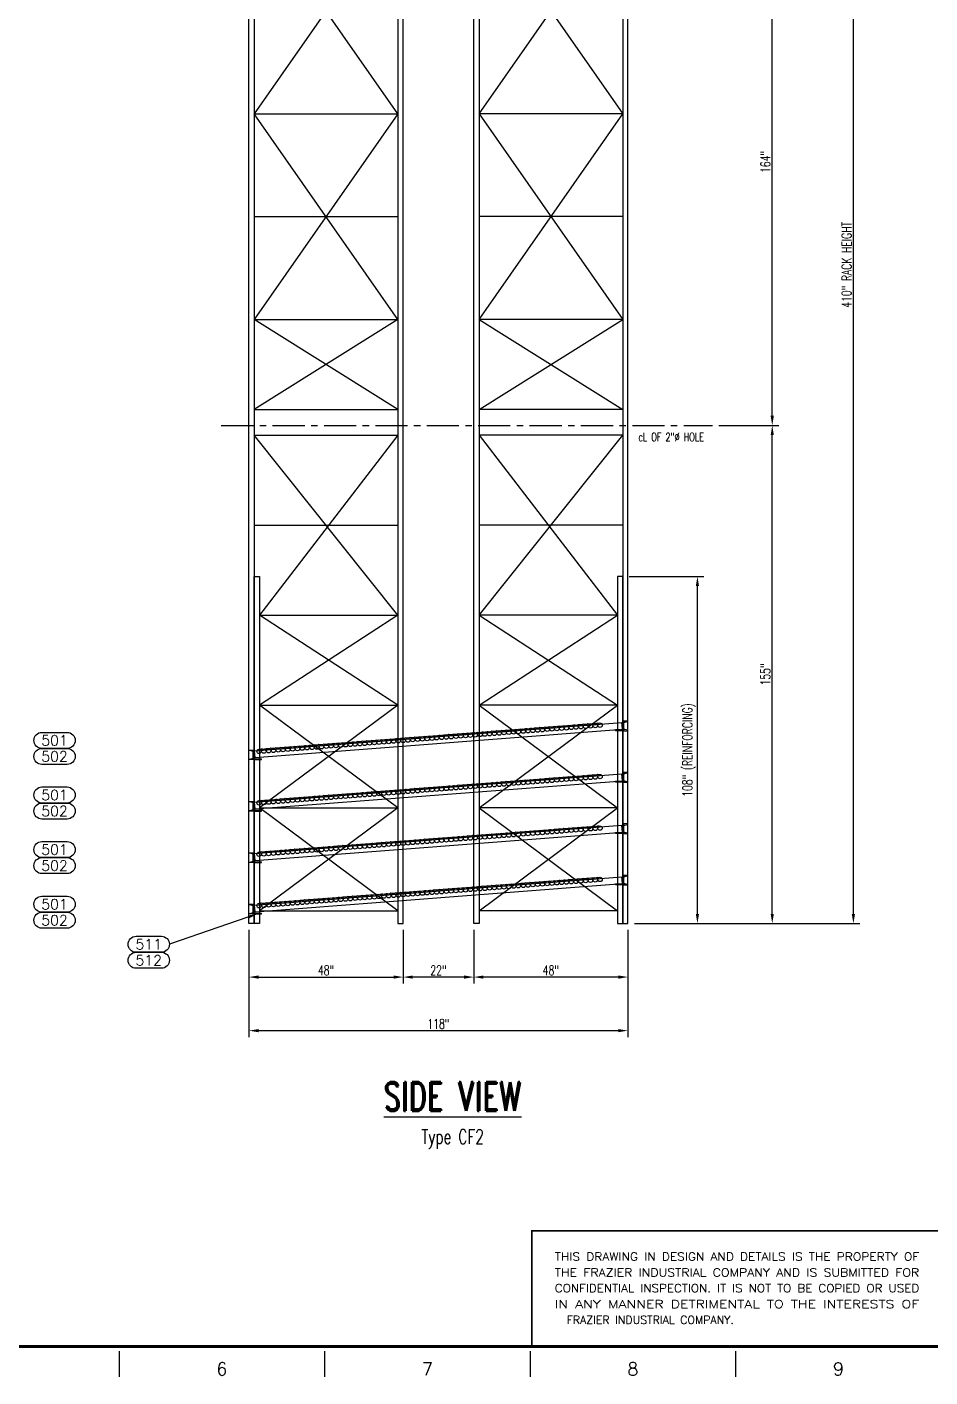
# Model space of a CAD drawing. Extents: x -805 to 239, y -158 to 536.
# Drawn here: x -503.4 to -222.3, y -141.1 to 279 of the extents above; entities that cross this region are included whole.
import ezdxf
from ezdxf.enums import TextEntityAlignment as Align

# ---------------------------------------------------------------- set-up
doc = ezdxf.new("R2010")
doc.units = 0
doc.header["$LTSCALE"] = 8
doc.header["$MEASUREMENT"] = 0
doc.linetypes.add('CENTER', pattern=[2, 1.25, -0.25, 0.25, -0.25])
doc.linetypes.add('HIDDEN2', pattern=[0.1875, 0.125, -0.0625])
doc.layers.get('0').update_dxf_attribs({"linetype": 'CONTINUOUS'})
doc.layers.get('DEFPOINTS').update_dxf_attribs({"linetype": 'CONTINUOUS'})
for name, color, linetype in [('BORD', 15, 'CONTINUOUS'), ('CENTERL', 135, 'CENTER'), ('DIM01', 2, 'CONTINUOUS'), ('FDIM', 2, 'CONTINUOUS'), ('OBJGREEN', 3, 'CONTINUOUS'), ('RACKDIM', 7, 'CONTINUOUS'), ('RACKLABEL', 7, 'CONTINUOUS'), ('RACKLOAD', 254, 'HIDDEN2'), ('RACKSHELF', 20, 'CONTINUOUS'), ('TEXTL', 3, 'CONTINUOUS')]:
    doc.layers.add(name, color=color, linetype=linetype)
doc.styles.add('2thirds', font='romans.shx', dxfattribs={"width": 0.7})
doc.styles.add('DCMARCH', font='stylu.ttf', dxfattribs={"width": 0.75, "oblique": 15})
doc.styles.add('ROMAND', font='ROMAND')
doc.styles.add('Romans', font='romans.shx')
doc.styles.add('SIMPLEX', font='SIMPLEX')
doc.styles.add('TXT06', font='ROMAND', dxfattribs={"bigfont": 'SPECIAL'})
doc.dimstyles.new('2tfrac16', dxfattribs={"dimscale": 32, "dimtxt": 0.0938, "dimasz": 0.0938, "dimexe": 0.0625, "dimexo": 0.0625, "dimgap": 0.01, "dimtad": 1, "dimdec": 4, "dimzin": 1, "dimdsep": 46, "dimlunit": 5, "dimtxsty": '2thirds', "dimcen": 0.0625, "dimclrd": 256, "dimclre": 256, "dimclrt": 256, "dimadec": 0, "dimazin": 0, "dimtfac": 0.75, "dimtdec": 4, "dimtmove": 0, "dimatfit": 0, "dimfxl": 0, "dimtvp": 0.75, "dimfrac": 2, "dimtolj": 1, "dimtzin": 0, "dimarcsym": 0})
doc.dimstyles.new('RSARCH32$2', dxfattribs={"dimscale": 32, "dimtxt": 0.0938, "dimasz": 0.0938, "dimexe": 0.0625, "dimexo": 0.0625, "dimgap": 0.01, "dimtad": 0, "dimtih": 1, "dimtoh": 1, "dimdec": 0, "dimzin": 1, "dimdsep": 46, "dimlunit": 4, "dimtxsty": 'Romans', "dimcen": 0.0625, "dimclrd": 256, "dimclre": 256, "dimclrt": 256, "dimadec": 0, "dimazin": 0, "dimtfac": 0.75, "dimtdec": 4, "dimtmove": 0, "dimatfit": 0, "dimfxl": 0, "dimtvp": 0.75, "dimfrac": 2, "dimtolj": 1, "dimtzin": 0, "dimarcsym": 0})

# ---------------------------------------------------------------- blocks, each defined once
blk = doc.blocks.new('sbord_d')
at = {"layer": 'BORD'}
for p, q in [((10, -0.062), (10, -0.312)), ((12, -0.062), (12, -0.312)), ((14, -0.062), (14, -0.312)), ((16, -0.062), (16, -0.312))]:
    blk.add_line(p, q, dxfattribs=at)
at = {"layer": 'BORD', "const_width": 0.0313}
blk.add_lwpolyline([(-0.016, -0.016), (32.016, -0.016), (32.016, 20.016), (-0.016, 20.016)], close=True, dxfattribs=at)
at = {"layer": 'BORD', "const_width": 0.0156}
blk.add_lwpolyline([(18.016, 1.109), (14.016, 1.109), (14.016, -0.016)], dxfattribs=at)
at = {"layer": 'BORD', "style": 'SIMPLEX'}
for s, width, p, p2 in [('THIS DRAWING IN DESIGN AND DETAILS IS THE PROPERTY OF', 0.958828, (14.24, 0.819), (17.786, 0.819)), ('THE FRAZIER INDUSTRIAL COMPANY AND IS SUBMITTED FOR', 0.982552, (14.24, 0.665), (17.786, 0.665)), ('CONFIDENTIAL INSPECTION. IT IS NOT TO BE COPIED OR USED', 0.947391, (14.24, 0.512), (17.786, 0.512)), ('IN ANY MANNER DETRIMENTAL TO THE INTERESTS OF', 1.101821, (14.24, 0.358), (17.786, 0.358))]:
    blk.add_text(s, height=0.07812, dxfattribs=dict(at, width=width)).set_placement(p, p2, align=Align.FIT)
blk.add_text('FRAZIER INDUSTRIAL COMPANY.', height=0.07812, dxfattribs=at).set_placement((15.169, 0.204), align=Align.CENTER)
at = {"layer": 'BORD', "style": 'ROMAND'}
for s, p in [('6', (11, -0.234)), ('7', (13, -0.234)), ('8', (15, -0.234)), ('9', (17, -0.234))]:
    blk.add_text(s, height=0.125, dxfattribs=at).set_placement(p, align=Align.MIDDLE)
at = {"layer": 'TEXTL', "flags": 8}
for tag, height, style, p in [('TITLE1', 0.156, 'SIMPLEX', (30.266, 2.776)), ('TITLE2', 0.156, 'SIMPLEX', (30.266, 2.443)), ('CHK', 0.0938, 'SIMPLEX', (29.828, 0.883)), ('APP', 0.0938, 'SIMPLEX', (30.703, 0.883)), ('JOB#', 0.125, 'ROMAND', (30.12, 0.133)), ('SHT', 0.125, 'ROMAND', (31.193, 0.133)), ('REV', 0.125, 'ROMAND', (31.789, 0.133))]:
    blk.add_attdef(tag, text='', height=height, dxfattribs=dict(at, style=style)).set_placement(p, align=Align.MIDDLE)
at = {"layer": 'TEXTL', "style": 'SIMPLEX', "flags": 8}
for tag, height, p in [('CUSTOMER', 0.156, (30.266, 1.697)), ('LOCATION', 0.125, (30.266, 1.364)), ('REVC', 0.0781, (20.259, 0.945)), ('CCHK', 0.0781, (27.255, 0.943)), ('REVB', 0.0781, (20.259, 0.695)), ('BCHK', 0.0781, (27.255, 0.683)), ('REVA', 0.0781, (20.259, 0.445)), ('ACHK', 0.0781, (27.255, 0.443))]:
    blk.add_attdef(tag, text='', height=height, dxfattribs=at).set_placement(p, align=Align.CENTER)
at = {"layer": 'TEXTL', "flags": 8}
for tag, p, height, style in [('REVCDESC', (20.625, 0.943), 0.0781, 'SIMPLEX'), ('REVBDESC', (20.625, 0.683), 0.0781, 'SIMPLEX'), ('REVADESC', (20.625, 0.443), 0.0781, 'SIMPLEX'), ('DWG#', (30.055, -0.566), 0.0938, 'ROMAND')]:
    blk.add_attdef(tag, p, '', height=height, dxfattribs=dict(at, style=style))
at = {"layer": 'TEXTL', "style": 'DCMARCH', "oblique": 15, "width": 0.75, "flags": 8}
for tag, p in [('CBY', (26.755, 0.943)), ('BBY', (26.755, 0.683)), ('ABY', (26.755, 0.443))]:
    blk.add_attdef(tag, text='', height=0.0781, dxfattribs=at).set_placement(p, align=Align.CENTER)
at = {"layer": 'TEXTL', "style": 'SIMPLEX', "flags": 8}
for tag, height, width, p, p2 in [('CAPP', 0.0781, 1.292308, (27.588, 0.944), (27.963, 0.944)), ('CDT', 0.0781, 1.866, (28.071, 0.943), (28.46, 0.943)), ('SCALE', 0.0938, 1.702732, (31.234, 0.837), (31.941, 0.837)), ('BAPP', 0.0781, 1.292308, (27.588, 0.683), (27.963, 0.683)), ('BDT', 0.0781, 1.866, (28.071, 0.683), (28.46, 0.683)), ('DATE', 0.0938, 2.134634, (28.609, 0.462), (29.315, 0.462)), ('CHKDT', 0.0938, 1.555556, (29.484, 0.462), (30.172, 0.462)), ('APPDT', 0.0938, 1.555556, (30.359, 0.462), (31.047, 0.462)), ('PLOT#', 0.0938, 8.555556, (31.234, 0.462), (31.922, 0.462)), ('AAPP', 0.0781, 1.275949, (27.588, 0.443), (27.963, 0.443)), ('ADT', 0.0781, 1.833263, (28.071, 0.443), (28.46, 0.443))]:
    blk.add_attdef(tag, text='', height=height, dxfattribs=dict(at, width=width)).set_placement(p, p2, align=Align.FIT)
at = {"layer": 'TEXTL', "style": 'DCMARCH', "oblique": 15, "width": 0.75, "flags": 8}
blk.add_attdef('DRBY', (28.593, 0.821), '', height=0.125, dxfattribs=at)
blk = doc.blocks.new('C3X3_5')
blk.add_lwpolyline([(0.12, 0.62), (0.12, 2.38, -0.351655), (0.35, 2.65), (1.3, 2.86, 0.351655), (1.37, 2.95), (1.37, 3), (0.06, 3, 0.414214), (0, 2.94), (0, 0.06, 0.414214), (0.06, 0), (1.37, 0), (1.37, 0.05, 0.351655), (1.3, 0.14), (0.35, 0.35, -0.351655)], format="xyb", close=True)
blk = doc.blocks.new('*D75')
at = {"layer": 'DEFPOINTS', "color": 0}
for p in [(-386.33, -0.88), (-364.33, -0.88), (-386.33, -16.66)]:
    blk.add_point(p, dxfattribs=at)
at = {"layer": 'RACKDIM', "lineweight": -2}
for p, q in [((-386.33, -2.88), (-386.33, -18.66)), ((-364.33, -2.88), (-364.33, -18.66)), ((-367.33, -16.66), (-383.32, -16.66))]:
    blk.add_line(p, q, dxfattribs=at)
at = {"layer": 'RACKDIM'}
for points in [[(-383.32, -16.16), (-383.32, -17.17), (-386.33, -16.66)], [(-367.33, -16.16), (-367.33, -17.17), (-364.33, -16.66)]]:
    blk.add_solid(points, dxfattribs=at)
at = {"layer": 'RACKDIM', "insert": (-375.33, -14.56), "char_height": 3.002, "attachment_point": 5, "style": '2thirds'}
blk.add_mtext('\\A1;22"', dxfattribs=at)
blk = doc.blocks.new('*D74')
at = {"layer": 'DEFPOINTS', "color": 0}
for p in [(-434.33, -0.88), (-316.33, -0.88), (-316.33, -33.33)]:
    blk.add_point(p, dxfattribs=at)
at = {"layer": 'RACKDIM', "lineweight": -2}
for p, q in [((-434.33, -2.88), (-434.33, -35.33)), ((-316.33, -2.88), (-316.33, -35.33)), ((-431.32, -33.33), (-319.33, -33.33))]:
    blk.add_line(p, q, dxfattribs=at)
at = {"layer": 'RACKDIM'}
for points in [[(-431.32, -32.83), (-431.32, -33.83), (-434.33, -33.33)], [(-319.33, -32.83), (-319.33, -33.83), (-316.33, -33.33)]]:
    blk.add_solid(points, dxfattribs=at)
at = {"layer": 'RACKDIM', "insert": (-375.33, -31.23), "char_height": 3.002, "attachment_point": 5, "style": '2thirds'}
blk.add_mtext('\\A1;118"', dxfattribs=at)
blk = doc.blocks.new('*D73')
at = {"layer": 'DEFPOINTS', "color": 0}
for p in [(-434.33, 0), (-386.33, 0), (-386.33, -16.66)]:
    blk.add_point(p, dxfattribs=at)
at = {"layer": 'RACKDIM', "lineweight": -2}
for p, q in [((-434.33, -2), (-434.33, -18.66)), ((-386.33, -2), (-386.33, -18.66)), ((-431.32, -16.66), (-389.33, -16.66))]:
    blk.add_line(p, q, dxfattribs=at)
at = {"layer": 'RACKDIM'}
for points in [[(-431.32, -16.16), (-431.32, -17.17), (-434.33, -16.66)], [(-389.33, -16.16), (-389.33, -17.17), (-386.33, -16.66)]]:
    blk.add_solid(points, dxfattribs=at)
at = {"layer": 'RACKDIM', "insert": (-410.33, -14.56), "char_height": 3.002, "attachment_point": 5, "style": '2thirds'}
blk.add_mtext('\\A1;48"', dxfattribs=at)
blk = doc.blocks.new('UPRT-48-410')
for p, q in [((-1.625, 404), (-46.375, 404)), ((-46.375, 404), (-1.625, 324)), ((-46.375, 324), (-1.625, 404)), ((-1.625, 364), (-46.375, 364)), ((-1.625, 324), (-46.375, 324)), ((-1.625, 316), (-46.375, 316)), ((-46.375, 316), (-1.625, 252)), ((-46.375, 252), (-1.625, 316)), ((-1.625, 284), (-46.375, 284)), ((-46.375, 188), (-1.625, 252)), ((-46.375, 252), (-1.625, 188)), ((-1.625, 252), (-46.375, 252)), ((-1.625, 220), (-46.375, 220)), ((-1.625, 188), (-46.375, 188)), ((-46.375, 160), (-1.625, 188)), ((-46.375, 188), (-1.625, 160)), ((-1.625, 160), (-46.375, 160)), ((-46.375, 96), (-1.625, 152)), ((-46.375, 152), (-3.25, 96)), ((-1.625, 152), (-46.375, 152)), ((-1.625, 124), (-46.375, 124)), ((-3.25, 96), (-46.375, 96)), ((-46.375, 96), (-3.25, 68)), ((-46.375, 68), (-3.25, 96)), ((-46.375, 36), (-3.25, 68)), ((-46.375, 68), (-3.25, 36)), ((-3.25, 68), (-46.375, 68)), ((-3.25, 36), (-46.375, 36)), ((-46.375, 36), (-3.25, 4)), ((-46.375, 4), (-3.25, 36)), ((-3.25, 4), (-46.375, 4))]:
    blk.add_line(p, q)
for points in [[(-46.375, 0), (-48, 0), (-48, 410), (-46.375, 410)], [(-1.625, 0), (0, 0), (0, 410), (-1.625, 410)], [(-3.25, 0), (-1.625, 0), (-1.625, 108), (-3.25, 108)]]:
    blk.add_lwpolyline(points, close=True)
blk = doc.blocks.new('*D72')
at = {"layer": 'DEFPOINTS', "color": 0}
for p in [(-364.33, 0), (-316.33, 0), (-364.33, -16.66)]:
    blk.add_point(p, dxfattribs=at)
at = {"layer": 'RACKDIM', "lineweight": -2}
for p, q in [((-364.33, -2), (-364.33, -18.66)), ((-316.33, -2), (-316.33, -18.66)), ((-319.33, -16.66), (-361.32, -16.66))]:
    blk.add_line(p, q, dxfattribs=at)
at = {"layer": 'RACKDIM'}
for points in [[(-361.32, -16.16), (-361.32, -17.17), (-364.33, -16.66)], [(-319.33, -16.16), (-319.33, -17.17), (-316.33, -16.66)]]:
    blk.add_solid(points, dxfattribs=at)
at = {"layer": 'RACKDIM', "insert": (-340.33, -14.56), "char_height": 3.002, "attachment_point": 5, "style": '2thirds'}
blk.add_mtext('\\A1;48"', dxfattribs=at)
blk = doc.blocks.new('*D71')
at = {"layer": 'DEFPOINTS', "color": 0}
for p in [(-316.33, 410), (-246.14, 410), (-316.33, 0)]:
    blk.add_point(p, dxfattribs=at)
at = {"layer": 'RACKDIM', "lineweight": -2}
for p, q in [((-314.33, 410), (-244.14, 410)), ((-246.14, 3), (-246.14, 407)), ((-314.33, 0), (-244.14, 0))]:
    blk.add_line(p, q, dxfattribs=at)
at = {"layer": 'RACKDIM'}
for points in [[(-246.64, 407), (-245.64, 407), (-246.14, 410)], [(-246.64, 3), (-245.64, 3), (-246.14, 0)]]:
    blk.add_solid(points, dxfattribs=at)
at = {"layer": 'RACKDIM', "insert": (-248.25, 205), "char_height": 3.0016, "attachment_point": 5, "rotation": 90, "style": '2thirds'}
blk.add_mtext('\\A1;410" RACK HEIGHT ', dxfattribs=at)
blk = doc.blocks.new('*D70')
at = {"layer": 'DEFPOINTS', "color": 0}
for p in [(-317.95, 108), (-294.7, 108), (-316.33, 0)]:
    blk.add_point(p, dxfattribs=at)
at = {"layer": 'RACKDIM', "lineweight": -2}
for p, q in [((-315.95, 108), (-292.7, 108)), ((-294.7, 3), (-294.7, 105)), ((-314.33, 0), (-292.7, 0))]:
    blk.add_line(p, q, dxfattribs=at)
at = {"layer": 'RACKDIM'}
for points in [[(-295.2, 105), (-294.2, 105), (-294.7, 108)], [(-295.2, 3), (-294.2, 3), (-294.7, 0)]]:
    blk.add_solid(points, dxfattribs=at)
at = {"layer": 'RACKDIM', "insert": (-297.3, 54), "char_height": 3.0016, "attachment_point": 5, "rotation": 90, "style": '2thirds'}
blk.add_mtext('\\A1;108" (REINFORCING) ', dxfattribs=at)
blk = doc.blocks.new('*D69')
at = {"layer": 'DEFPOINTS', "color": 0}
for p in [(-290.01, 155), (-271.4, 155), (-292.23, 0)]:
    blk.add_point(p, dxfattribs=at)
at = {"layer": 'RACKDIM', "lineweight": -2}
for p, q in [((-288.01, 155), (-269.4, 155)), ((-271.4, 3), (-271.4, 152)), ((-290.23, 0), (-269.4, 0))]:
    blk.add_line(p, q, dxfattribs=at)
at = {"layer": 'RACKDIM'}
for points in [[(-271.9, 152), (-270.9, 152), (-271.4, 155)], [(-271.9, 3), (-270.9, 3), (-271.4, 0)]]:
    blk.add_solid(points, dxfattribs=at)
at = {"layer": 'RACKDIM', "insert": (-273.51, 77.5), "char_height": 3.002, "attachment_point": 5, "rotation": 90, "style": '2thirds'}
blk.add_mtext('\\A1;155"', dxfattribs=at)
blk = doc.blocks.new('*D68')
at = {"layer": 'DEFPOINTS', "color": 0}
for p in [(-290.01, 319), (-271.4, 319), (-290.01, 155)]:
    blk.add_point(p, dxfattribs=at)
at = {"layer": 'RACKDIM', "lineweight": -2}
for p, q in [((-288.01, 319), (-269.4, 319)), ((-271.4, 158), (-271.4, 316)), ((-288.01, 155), (-269.4, 155))]:
    blk.add_line(p, q, dxfattribs=at)
at = {"layer": 'RACKDIM'}
for points in [[(-271.9, 316), (-270.9, 316), (-271.4, 319)], [(-271.9, 158), (-270.9, 158), (-271.4, 155)]]:
    blk.add_solid(points, dxfattribs=at)
at = {"layer": 'RACKDIM', "insert": (-273.51, 237), "char_height": 3.002, "attachment_point": 5, "rotation": 90, "style": '2thirds'}
blk.add_mtext('\\A1;164"', dxfattribs=at)

msp = doc.modelspace()

# ---------------------------------------------------------------- linework, layer by layer
at = {"layer": 'CENTERL'}
msp.add_line((-442.95703, 154.99991), (-290.0104, 154.99991), dxfattribs=at)
at = {"layer": 'DIM01'}
for p, q in [((-320.20133, 59.99894), (-320.20133, 60.13666)), ((-317.70133, 59.99894), (-320.20133, 59.99894)), ((-318.0636, 60.24894), (-320.08906, 60.24894)), ((-317.95133, 62.88666), (-317.95133, 60.36121)), ((-317.70133, 62.99894), (-317.83906, 62.99894)), ((-317.70133, 62.99894), (-317.70133, 59.99894)), ((-432.95133, 53.99894), (-432.8136, 53.99894)), ((-432.95133, 53.99894), (-432.95133, 50.99894)), ((-432.95133, 50.99894), (-430.45133, 50.99894)), ((-432.70133, 53.88666), (-432.70133, 51.36121)), ((-432.58906, 51.24894), (-430.5636, 51.24894)), ((-430.45133, 50.99894), (-430.45133, 51.13666)), ((-317.95133, 46.88666), (-317.95133, 44.36121)), ((-317.70133, 46.99894), (-317.83906, 46.99894)), ((-317.70133, 46.99894), (-317.70133, 43.99894)), ((-320.20133, 43.99894), (-320.20133, 44.13666)), ((-317.70133, 43.99894), (-320.20133, 43.99894)), ((-318.0636, 44.24894), (-320.08906, 44.24894)), ((-432.95133, 37.99894), (-432.8136, 37.99894)), ((-432.95133, 37.99894), (-432.95133, 34.99894)), ((-432.70133, 37.88666), (-432.70133, 35.36121)), ((-432.95133, 34.99894), (-430.45133, 34.99894)), ((-432.58906, 35.24894), (-430.5636, 35.24894)), ((-430.45133, 34.99894), (-430.45133, 35.13666)), ((-317.95133, 30.88666), (-317.95133, 28.36121)), ((-317.70133, 30.99894), (-317.83906, 30.99894)), ((-317.70133, 30.99894), (-317.70133, 27.99894)), ((-320.20133, 27.99894), (-320.20133, 28.13666)), ((-317.70133, 27.99894), (-320.20133, 27.99894)), ((-318.0636, 28.24894), (-320.08906, 28.24894)), ((-432.95133, 21.99894), (-432.8136, 21.99894)), ((-432.95133, 21.99894), (-432.95133, 18.99894)), ((-432.70133, 21.88666), (-432.70133, 19.36121)), ((-432.95133, 18.99894), (-430.45133, 18.99894)), ((-432.58906, 19.24894), (-430.5636, 19.24894)), ((-430.45133, 18.99894), (-430.45133, 19.13666)), ((-317.95133, 14.88666), (-317.95133, 12.36121)), ((-317.70133, 14.99894), (-317.83906, 14.99894)), ((-317.70133, 14.99894), (-317.70133, 11.99894)), ((-320.20133, 11.99894), (-320.20133, 12.13666)), ((-317.70133, 11.99894), (-320.20133, 11.99894)), ((-318.0636, 12.24894), (-320.08906, 12.24894)), ((-432.95133, 5.99894), (-432.95133, 2.99894)), ((-432.95133, 5.99894), (-432.8136, 5.99894)), ((-432.70133, 5.88666), (-432.70133, 3.36121)), ((-432.95133, 2.99894), (-430.45133, 2.99894)), ((-432.58906, 3.24894), (-430.5636, 3.24894)), ((-430.45133, 2.99894), (-430.45133, 3.13666))]:
    msp.add_line(p, q, dxfattribs=at)
for centre, start, end in [((-320.08906, 60.13666), 90, 180), ((-318.0636, 60.36121), 270, 0), ((-317.83906, 62.88666), 90, 180), ((-432.8136, 53.88666), 0, 90), ((-432.58906, 51.36121), 180, 270), ((-430.5636, 51.13666), 0, 90), ((-317.83906, 46.88666), 90, 180), ((-320.08906, 44.13666), 90, 180), ((-318.0636, 44.36121), 270, 0), ((-432.8136, 37.88666), 0, 90), ((-432.58906, 35.36121), 180, 270), ((-430.5636, 35.13666), 0, 90), ((-317.83906, 30.88666), 90, 180), ((-320.08906, 28.13666), 90, 180), ((-318.0636, 28.36121), 270, 0), ((-432.8136, 21.88666), 0, 90), ((-432.58906, 19.36121), 180, 270), ((-430.5636, 19.13666), 0, 90), ((-317.83906, 14.88666), 90, 180), ((-320.08906, 12.13666), 90, 180), ((-318.0636, 12.36121), 270, 0), ((-432.8136, 5.88666), 0, 90), ((-432.58906, 3.36121), 180, 270), ((-430.5636, 3.13666), 0, 90)]:
    msp.add_arc(centre, 0.11227, start, end, dxfattribs=at)
at = {"layer": 'FDIM'}
for points in [[(-498.80827, 54.508, -1), (-498.80827, 59.4916), (-490.93128, 59.4916, -1), (-490.93128, 54.508)], [(-498.80827, 49.5244, -1), (-498.80827, 54.508), (-490.93128, 54.508, -1), (-490.93128, 49.5244)], [(-498.80834, 37.50794, -1), (-498.80834, 42.49154), (-490.93134, 42.49154, -1), (-490.93134, 37.50794)], [(-498.80834, 32.52434, -1), (-498.80834, 37.50794), (-490.93134, 37.50794, -1), (-490.93134, 32.52434)], [(-498.8084, 20.50809, -1), (-498.8084, 25.49169), (-490.9314, 25.49169, -1), (-490.9314, 20.50809)], [(-498.8084, 15.52449, -1), (-498.8084, 20.50809), (-490.9314, 20.50809, -1), (-490.9314, 15.52449)], [(-498.80827, 3.508, -1), (-498.80827, 8.4916), (-490.93128, 8.4916, -1), (-490.93128, 3.508)], [(-498.80827, -1.4756, -1), (-498.80827, 3.508), (-490.93128, 3.508, -1), (-490.93128, -1.4756)], [(-469.47397, -8.95493, -1), (-469.47397, -3.97133), (-461.59697, -3.97133, -1), (-461.59697, -8.95493)], [(-469.47397, -13.93853, -1), (-469.47397, -8.95493), (-461.59697, -8.95493, -1), (-461.59697, -13.93853)]]:
    msp.add_lwpolyline(points, format="xyb", close=True, dxfattribs=at)
at = {"layer": 'RACKSHELF'}
for p, q in [((-432.56565, 53.7612), (-318.20583, 62.56366)), ((-432.40296, 51.64754), (-318.04218, 60.43755)), ((-318.04218, 60.43755), (-318.20583, 62.56366)), ((-432.40296, 51.64754), (-432.56565, 53.7612)), ((-432.56565, 37.7612), (-318.20583, 46.56366)), ((-318.04218, 44.43755), (-318.20583, 46.56366)), ((-432.40296, 35.64754), (-318.04218, 44.43755)), ((-432.40296, 35.64754), (-432.56565, 37.7612)), ((-432.56565, 21.7612), (-318.20583, 30.56366)), ((-318.04218, 28.43755), (-318.20583, 30.56366)), ((-432.40296, 19.64754), (-318.04218, 28.43755)), ((-432.40296, 19.64754), (-432.56565, 21.7612)), ((-432.56565, 5.7612), (-318.20583, 14.56366)), ((-318.04218, 12.43755), (-318.20583, 14.56366)), ((-432.40296, 3.64754), (-318.04218, 12.43755)), ((-432.40296, 3.64754), (-432.56565, 5.7612))]:
    msp.add_line(p, q, dxfattribs=at)
for centre in [(-371.36867, 58.15661), (-369.87308, 58.27156), (-368.37749, 58.38652), (-366.8819, 58.50147), (-365.38631, 58.61643), (-363.89073, 58.73138), (-362.39514, 58.84633), (-360.89955, 58.96129), (-359.40396, 59.07624), (-357.90837, 59.1912), (-356.41278, 59.30615), (-354.91719, 59.4211), (-353.42161, 59.53606), (-351.92602, 59.65101), (-350.43043, 59.76597), (-348.93484, 59.88092), (-347.43925, 59.99587), (-345.94366, 60.11083), (-344.44807, 60.22578), (-342.95248, 60.34074), (-341.4569, 60.45569), (-339.96131, 60.57065), (-338.46572, 60.6856), (-336.97013, 60.80055), (-335.47454, 60.91551), (-333.97895, 61.03046), (-332.48336, 61.14542), (-330.98777, 61.26037), (-329.49219, 61.37532), (-327.9966, 61.49028), (-326.50101, 61.60523), (-325.00542, 61.72019), (-425.20986, 54.01826), (-423.71427, 54.13322), (-422.21869, 54.24817), (-420.7231, 54.36312), (-419.22751, 54.47808), (-417.73192, 54.59303), (-416.23633, 54.70799), (-414.74074, 54.82294), (-413.24515, 54.93789), (-411.74956, 55.05285), (-410.25398, 55.1678), (-408.75839, 55.28276), (-407.2628, 55.39771), (-405.76721, 55.51266), (-404.27162, 55.62762), (-402.77603, 55.74257), (-401.28044, 55.85753), (-399.78485, 55.97248), (-398.28927, 56.08744), (-396.79368, 56.20239), (-395.29809, 56.31734), (-393.8025, 56.4323), (-392.30691, 56.54725), (-390.81132, 56.66221), (-389.31573, 56.77716), (-387.82015, 56.89211), (-386.32456, 57.00707), (-384.82897, 57.12202), (-383.33338, 57.23698), (-381.83779, 57.35193), (-380.3422, 57.46688), (-378.84661, 57.58184), (-377.35102, 57.69679), (-375.85544, 57.81175), (-374.35985, 57.9267), (-372.86426, 58.04165), (-431.19222, 53.55844), (-429.69663, 53.6734), (-428.20104, 53.78835), (-426.70545, 53.90331), (-326.50101, 45.60523), (-325.00542, 45.72019), (-381.83779, 41.35193), (-380.3422, 41.46688), (-378.84661, 41.58184), (-377.35102, 41.69679), (-375.85544, 41.81175), (-374.35985, 41.9267), (-372.86426, 42.04165), (-371.36867, 42.15661), (-369.87308, 42.27156), (-368.37749, 42.38652), (-366.8819, 42.50147), (-365.38631, 42.61643), (-363.89073, 42.73138), (-362.39514, 42.84633), (-360.89955, 42.96129), (-359.40396, 43.07624), (-357.90837, 43.1912), (-356.41278, 43.30615), (-354.91719, 43.4211), (-353.42161, 43.53606), (-351.92602, 43.65101), (-350.43043, 43.76597), (-348.93484, 43.88092), (-347.43925, 43.99587), (-345.94366, 44.11083), (-344.44807, 44.22578), (-342.95248, 44.34074), (-341.4569, 44.45569), (-339.96131, 44.57065), (-338.46572, 44.6856), (-336.97013, 44.80055), (-335.47454, 44.91551), (-333.97895, 45.03046), (-332.48336, 45.14542), (-330.98777, 45.26037), (-329.49219, 45.37532), (-327.9966, 45.49028), (-431.19222, 37.55844), (-429.69663, 37.6734), (-428.20104, 37.78835), (-426.70545, 37.90331), (-425.20986, 38.01826), (-423.71427, 38.13322), (-422.21869, 38.24817), (-420.7231, 38.36312), (-419.22751, 38.47808), (-417.73192, 38.59303), (-416.23633, 38.70799), (-414.74074, 38.82294), (-413.24515, 38.93789), (-411.74956, 39.05285), (-410.25398, 39.1678), (-408.75839, 39.28276), (-407.2628, 39.39771), (-405.76721, 39.51266), (-404.27162, 39.62762), (-402.77603, 39.74257), (-401.28044, 39.85753), (-399.78485, 39.97248), (-398.28927, 40.08744), (-396.79368, 40.20239), (-395.29809, 40.31734), (-393.8025, 40.4323), (-392.30691, 40.54725), (-390.81132, 40.66221), (-389.31573, 40.77716), (-387.82015, 40.89211), (-386.32456, 41.00707), (-384.82897, 41.12202), (-383.33338, 41.23698), (-336.97013, 28.80055), (-335.47454, 28.91551), (-333.97895, 29.03046), (-332.48336, 29.14542), (-330.98777, 29.26037), (-329.49219, 29.37532), (-327.9966, 29.49028), (-326.50101, 29.60523), (-325.00542, 29.72019), (-392.30691, 24.54725), (-390.81132, 24.66221), (-389.31573, 24.77716), (-387.82015, 24.89211), (-386.32456, 25.00707), (-384.82897, 25.12202), (-383.33338, 25.23698), (-381.83779, 25.35193), (-380.3422, 25.46688), (-378.84661, 25.58184), (-377.35102, 25.69679), (-375.85544, 25.81175), (-374.35985, 25.9267), (-372.86426, 26.04165), (-371.36867, 26.15661), (-369.87308, 26.27156), (-368.37749, 26.38652), (-366.8819, 26.50147), (-365.38631, 26.61643), (-363.89073, 26.73138), (-362.39514, 26.84633), (-360.89955, 26.96129), (-359.40396, 27.07624), (-357.90837, 27.1912), (-356.41278, 27.30615), (-354.91719, 27.4211), (-353.42161, 27.53606), (-351.92602, 27.65101), (-350.43043, 27.76597), (-348.93484, 27.88092), (-347.43925, 27.99587), (-345.94366, 28.11083), (-344.44807, 28.22578), (-342.95248, 28.34074), (-341.4569, 28.45569), (-339.96131, 28.57065), (-338.46572, 28.6856), (-431.19222, 21.55844), (-429.69663, 21.6734), (-428.20104, 21.78835), (-426.70545, 21.90331), (-425.20986, 22.01826), (-423.71427, 22.13322), (-422.21869, 22.24817), (-420.7231, 22.36312), (-419.22751, 22.47808), (-417.73192, 22.59303), (-416.23633, 22.70799), (-414.74074, 22.82294), (-413.24515, 22.93789), (-411.74956, 23.05285), (-410.25398, 23.1678), (-408.75839, 23.28276), (-407.2628, 23.39771), (-405.76721, 23.51266), (-404.27162, 23.62762), (-402.77603, 23.74257), (-401.28044, 23.85753), (-399.78485, 23.97248), (-398.28927, 24.08744), (-396.79368, 24.20239), (-395.29809, 24.31734), (-393.8025, 24.4323), (-347.43925, 11.99587), (-345.94366, 12.11083), (-344.44807, 12.22578), (-342.95248, 12.34074), (-341.4569, 12.45569), (-339.96131, 12.57065), (-338.46572, 12.6856), (-336.97013, 12.80055), (-335.47454, 12.91551), (-333.97895, 13.03046), (-332.48336, 13.14542), (-330.98777, 13.26037), (-329.49219, 13.37532), (-327.9966, 13.49028), (-326.50101, 13.60523), (-325.00542, 13.72019), (-402.77603, 7.74257), (-401.28044, 7.85753), (-399.78485, 7.97248), (-398.28927, 8.08744), (-396.79368, 8.20239), (-395.29809, 8.31734), (-393.8025, 8.4323), (-392.30691, 8.54725), (-390.81132, 8.66221), (-389.31573, 8.77716), (-387.82015, 8.89211), (-386.32456, 9.00707), (-384.82897, 9.12202), (-383.33338, 9.23698), (-381.83779, 9.35193), (-380.3422, 9.46688), (-378.84661, 9.58184), (-377.35102, 9.69679), (-375.85544, 9.81175), (-374.35985, 9.9267), (-372.86426, 10.04165), (-371.36867, 10.15661), (-369.87308, 10.27156), (-368.37749, 10.38652), (-366.8819, 10.50147), (-365.38631, 10.61643), (-363.89073, 10.73138), (-362.39514, 10.84633), (-360.89955, 10.96129), (-359.40396, 11.07624), (-357.90837, 11.1912), (-356.41278, 11.30615), (-354.91719, 11.4211), (-353.42161, 11.53606), (-351.92602, 11.65101), (-350.43043, 11.76597), (-348.93484, 11.88092), (-431.19222, 5.55844), (-429.69663, 5.6734), (-428.20104, 5.78835), (-426.70545, 5.90331), (-425.20986, 6.01826), (-423.71427, 6.13322), (-422.21869, 6.24817), (-420.7231, 6.36312), (-419.22751, 6.47808), (-417.73192, 6.59303), (-416.23633, 6.70799), (-414.74074, 6.82294), (-413.24515, 6.93789), (-411.74956, 7.05285), (-410.25398, 7.1678), (-408.75839, 7.28276), (-407.2628, 7.39771), (-405.76721, 7.51266), (-404.27162, 7.62762)]:
    msp.add_circle(centre, 0.6875, dxfattribs=at)
for centre in [(-370.62088, 58.21409), (-369.12529, 58.32904), (-367.6297, 58.44399), (-366.13411, 58.55895), (-364.63852, 58.6739), (-363.14293, 58.78886), (-361.64734, 58.90381), (-360.15175, 59.01876), (-358.65617, 59.13372), (-357.16058, 59.24867), (-355.66499, 59.36363), (-354.1694, 59.47858), (-352.67381, 59.59354), (-351.17822, 59.70849), (-349.68263, 59.82344), (-348.18704, 59.9384), (-346.69146, 60.05335), (-345.19587, 60.16831), (-343.70028, 60.28326), (-342.20469, 60.39821), (-340.7091, 60.51317), (-339.21351, 60.62812), (-337.71792, 60.74308), (-336.22233, 60.85803), (-334.72675, 60.97298), (-333.23116, 61.08794), (-331.73557, 61.20289), (-330.23998, 61.31785), (-328.74439, 61.4328), (-327.2488, 61.54776), (-325.75321, 61.66271), (-425.95766, 53.96078), (-424.46207, 54.07574), (-422.96648, 54.19069), (-421.47089, 54.30565), (-419.9753, 54.4206), (-418.47971, 54.53555), (-416.98412, 54.65051), (-415.48854, 54.76546), (-413.99295, 54.88042), (-412.49736, 54.99537), (-411.00177, 55.11033), (-409.50618, 55.22528), (-408.01059, 55.34023), (-406.515, 55.45519), (-405.01942, 55.57014), (-403.52383, 55.6851), (-402.02824, 55.80005), (-400.53265, 55.915), (-399.03706, 56.02996), (-397.54147, 56.14491), (-396.04588, 56.25987), (-394.55029, 56.37482), (-393.05471, 56.48977), (-391.55912, 56.60473), (-390.06353, 56.71968), (-388.56794, 56.83464), (-387.07235, 56.94959), (-385.57676, 57.06454), (-384.08117, 57.1795), (-382.58558, 57.29445), (-381.09, 57.40941), (-379.59441, 57.52436), (-378.09882, 57.63932), (-376.60323, 57.75427), (-375.10764, 57.86922), (-373.61205, 57.98418), (-372.11646, 58.09913), (-430.44442, 53.61592), (-428.94883, 53.73088), (-427.45325, 53.84583), (-327.2488, 45.54776), (-325.75321, 45.66271), (-381.09, 41.40941), (-379.59441, 41.52436), (-378.09882, 41.63932), (-376.60323, 41.75427), (-375.10764, 41.86922), (-373.61205, 41.98418), (-372.11646, 42.09913), (-370.62088, 42.21409), (-369.12529, 42.32904), (-367.6297, 42.44399), (-366.13411, 42.55895), (-364.63852, 42.6739), (-363.14293, 42.78886), (-361.64734, 42.90381), (-360.15175, 43.01876), (-358.65617, 43.13372), (-357.16058, 43.24867), (-355.66499, 43.36363), (-354.1694, 43.47858), (-352.67381, 43.59354), (-351.17822, 43.70849), (-349.68263, 43.82344), (-348.18704, 43.9384), (-346.69146, 44.05335), (-345.19587, 44.16831), (-343.70028, 44.28326), (-342.20469, 44.39821), (-340.7091, 44.51317), (-339.21351, 44.62812), (-337.71792, 44.74308), (-336.22233, 44.85803), (-334.72675, 44.97298), (-333.23116, 45.08794), (-331.73557, 45.20289), (-330.23998, 45.31785), (-328.74439, 45.4328), (-430.44442, 37.61592), (-428.94883, 37.73088), (-427.45325, 37.84583), (-425.95766, 37.96078), (-424.46207, 38.07574), (-422.96648, 38.19069), (-421.47089, 38.30565), (-419.9753, 38.4206), (-418.47971, 38.53555), (-416.98412, 38.65051), (-415.48854, 38.76546), (-413.99295, 38.88042), (-412.49736, 38.99537), (-411.00177, 39.11033), (-409.50618, 39.22528), (-408.01059, 39.34023), (-406.515, 39.45519), (-405.01942, 39.57014), (-403.52383, 39.6851), (-402.02824, 39.80005), (-400.53265, 39.915), (-399.03706, 40.02996), (-397.54147, 40.14491), (-396.04588, 40.25987), (-394.55029, 40.37482), (-393.05471, 40.48977), (-391.55912, 40.60473), (-390.06353, 40.71968), (-388.56794, 40.83464), (-387.07235, 40.94959), (-385.57676, 41.06454), (-384.08117, 41.1795), (-382.58558, 41.29445), (-337.71792, 28.74308), (-336.22233, 28.85803), (-334.72675, 28.97298), (-333.23116, 29.08794), (-331.73557, 29.20289), (-330.23998, 29.31785), (-328.74439, 29.4328), (-327.2488, 29.54776), (-325.75321, 29.66271), (-391.55912, 24.60473), (-390.06353, 24.71968), (-388.56794, 24.83464), (-387.07235, 24.94959), (-385.57676, 25.06454), (-384.08117, 25.1795), (-382.58558, 25.29445), (-381.09, 25.40941), (-379.59441, 25.52436), (-378.09882, 25.63932), (-376.60323, 25.75427), (-375.10764, 25.86922), (-373.61205, 25.98418), (-372.11646, 26.09913), (-370.62088, 26.21409), (-369.12529, 26.32904), (-367.6297, 26.44399), (-366.13411, 26.55895), (-364.63852, 26.6739), (-363.14293, 26.78886), (-361.64734, 26.90381), (-360.15175, 27.01876), (-358.65617, 27.13372), (-357.16058, 27.24867), (-355.66499, 27.36363), (-354.1694, 27.47858), (-352.67381, 27.59354), (-351.17822, 27.70849), (-349.68263, 27.82344), (-348.18704, 27.9384), (-346.69146, 28.05335), (-345.19587, 28.16831), (-343.70028, 28.28326), (-342.20469, 28.39821), (-340.7091, 28.51317), (-339.21351, 28.62812), (-430.44442, 21.61592), (-428.94883, 21.73088), (-427.45325, 21.84583), (-425.95766, 21.96078), (-424.46207, 22.07574), (-422.96648, 22.19069), (-421.47089, 22.30565), (-419.9753, 22.4206), (-418.47971, 22.53555), (-416.98412, 22.65051), (-415.48854, 22.76546), (-413.99295, 22.88042), (-412.49736, 22.99537), (-411.00177, 23.11033), (-409.50618, 23.22528), (-408.01059, 23.34023), (-406.515, 23.45519), (-405.01942, 23.57014), (-403.52383, 23.6851), (-402.02824, 23.80005), (-400.53265, 23.915), (-399.03706, 24.02996), (-397.54147, 24.14491), (-396.04588, 24.25987), (-394.55029, 24.37482), (-393.05471, 24.48977), (-348.18704, 11.9384), (-346.69146, 12.05335), (-345.19587, 12.16831), (-343.70028, 12.28326), (-342.20469, 12.39821), (-340.7091, 12.51317), (-339.21351, 12.62812), (-337.71792, 12.74308), (-336.22233, 12.85803), (-334.72675, 12.97298), (-333.23116, 13.08794), (-331.73557, 13.20289), (-330.23998, 13.31785), (-328.74439, 13.4328), (-327.2488, 13.54776), (-325.75321, 13.66271), (-402.02824, 7.80005), (-400.53265, 7.915), (-399.03706, 8.02996), (-397.54147, 8.14491), (-396.04588, 8.25987), (-394.55029, 8.37482), (-393.05471, 8.48977), (-391.55912, 8.60473), (-390.06353, 8.71968), (-388.56794, 8.83464), (-387.07235, 8.94959), (-385.57676, 9.06454), (-384.08117, 9.1795), (-382.58558, 9.29445), (-381.09, 9.40941), (-379.59441, 9.52436), (-378.09882, 9.63932), (-376.60323, 9.75427), (-375.10764, 9.86922), (-373.61205, 9.98418), (-372.11646, 10.09913), (-370.62088, 10.21409), (-369.12529, 10.32904), (-367.6297, 10.44399), (-366.13411, 10.55895), (-364.63852, 10.6739), (-363.14293, 10.78886), (-361.64734, 10.90381), (-360.15175, 11.01876), (-358.65617, 11.13372), (-357.16058, 11.24867), (-355.66499, 11.36363), (-354.1694, 11.47858), (-352.67381, 11.59354), (-351.17822, 11.70849), (-349.68263, 11.82344), (-430.44442, 5.61592), (-428.94883, 5.73088), (-427.45325, 5.84583), (-425.95766, 5.96078), (-424.46207, 6.07574), (-422.96648, 6.19069), (-421.47089, 6.30565), (-419.9753, 6.4206), (-418.47971, 6.53555), (-416.98412, 6.65051), (-415.48854, 6.76546), (-413.99295, 6.88042), (-412.49736, 6.99537), (-411.00177, 7.11033), (-409.50618, 7.22528), (-408.01059, 7.34023), (-406.515, 7.45519), (-405.01942, 7.57014), (-403.52383, 7.6851)]:
    msp.add_arc(centre, 0.6875, 61.3395019, 127.4509642, dxfattribs=at)

# ---------------------------------------------------------------- block references
for p in [(-317.70133, 59.99894), (-317.70133, 43.99894), (-317.70133, 27.99894), (-317.70133, 11.99894)]:
    msp.add_blockref('C3X3_5', p)
at = {"xscale": -1}
for p in [(-432.95133, 50.99894), (-432.95133, 34.99894), (-432.95133, 18.99894), (-432.95133, 2.99894)]:
    msp.add_blockref('C3X3_5', p, dxfattribs=at)
at = {"layer": 'OBJGREEN', "xscale": -1}
msp.add_blockref('UPRT-48-410', (-434.32633, 0), dxfattribs=at)
at = {"layer": 'OBJGREEN'}
msp.add_blockref('UPRT-48-410', (-316.32633, 0), dxfattribs=at)
at = {"layer": 'RACKLOAD', "xscale": 32, "yscale": 32, "zscale": 32}
msp.add_blockref('sbord_d', (-794.79752, -131.11522), dxfattribs=at)

# ---------------------------------------------------------------- texts
at = {"layer": 'FDIM', "style": '2thirds', "width": 0.7}
msp.add_text('cL OF 2"%%c HOLE', height=2.625, dxfattribs=at).set_placement((-302.88336, 150.09799), align=Align.CENTER)
at = {"layer": 'FDIM', "style": 'SIMPLEX'}
for s, p in [('501', (-494.86978, 56.9998)), ('502', (-494.86978, 52.0162)), ('501', (-494.86984, 39.99974)), ('502', (-494.86984, 35.01614)), ('501', (-494.8699, 22.99989)), ('502', (-494.8699, 18.01629)), ('501', (-494.86978, 5.9998)), ('502', (-494.86978, 1.0162)), ('511', (-465.53547, -6.46313)), ('512', (-465.53547, -11.44673))]:
    msp.add_text(s, height=3.2, dxfattribs=at).set_placement(p, align=Align.MIDDLE)
at = {"layer": 'RACKLABEL', "style": 'TXT06', "width": 0.7}
msp.add_text('%%uSIDE VIEW', height=9, dxfattribs=at).set_placement((-370.91498, -58.33071), align=Align.CENTER)
at = {"layer": 'RACKLABEL', "insert": (-370.91498, -67.08071), "char_height": 4.5, "width": 100, "attachment_point": 5, "style": '2thirds'}
msp.add_mtext('Type CF2', dxfattribs=at)

# ---------------------------------------------------------------- dimensions: what is measured, and where the dimension line sits
at = {"layer": 'RACKDIM'}
for base, p2, text, picture, middle in [((-246.14059, 410), (-316.32633, 410), '<> RACK HEIGHT ', '*D71', (-248.24725, 205)), ((-294.6961, 108), (-317.95133, 108), '<> (REINFORCING) ', '*D70', (-297.30303, 54))]:
    dim = msp.add_linear_dim(base=base, p1=(-316.32633, 0), p2=p2, angle=90, text=text, dimstyle='2tfrac16', override={"dimpost": '"'}, dxfattribs=at)
    dim.commit()
    dim.dimension.update_dxf_attribs({"geometry": picture, "text_midpoint": middle})
for base, p1, p2, angle, picture, middle in [((-271.40426, 318.99991), (-290.0104, 154.99991), (-290.0104, 318.99991), 90, '*D68', (-273.51092, 236.99991)), ((-271.40426, 154.99991), (-292.23109, 0), (-290.0104, 154.99991), 90, '*D69', (-273.51092, 77.49995)), ((-386.32633, -16.66476), (-434.32633, 0), (-386.32633, 0), 180, '*D73', (-410.32633, -14.5581))]:
    dim = msp.add_linear_dim(base=base, p1=p1, p2=p2, angle=angle, dimstyle='2tfrac16', override={"dimpost": '"'}, dxfattribs=at)
    dim.commit()
    dim.dimension.update_dxf_attribs({"geometry": picture, "text_midpoint": middle})
for base, p1, p2, picture, middle in [((-316.32633, -33.33198), (-434.32633, -0.875), (-316.32633, -0.875), '*D74', (-375.32633, -31.22531)), ((-386.32633, -16.66476), (-364.32633, -0.875), (-386.32633, -0.875), '*D75', (-375.32633, -14.5581)), ((-364.32633, -16.66476), (-316.32633, 0), (-364.32633, 0), '*D72', (-340.32633, -14.5581))]:
    dim = msp.add_linear_dim(base=base, p1=p1, p2=p2, dimstyle='2tfrac16', override={"dimpost": '"'}, dxfattribs=at)
    dim.commit()
    dim.dimension.update_dxf_attribs({"geometry": picture, "text_midpoint": middle})

# ---------------------------------------------------------------- leaders
at = {"layer": 'FDIM'}
msp.add_leader([(-431.70133, 2.99894), (-459.10517, -6.46313)], dimstyle='RSARCH32$2', override={"dimgap": 0.01, "dimtad": 0}, dxfattribs=at)

doc.saveas('drawing.dxf')
